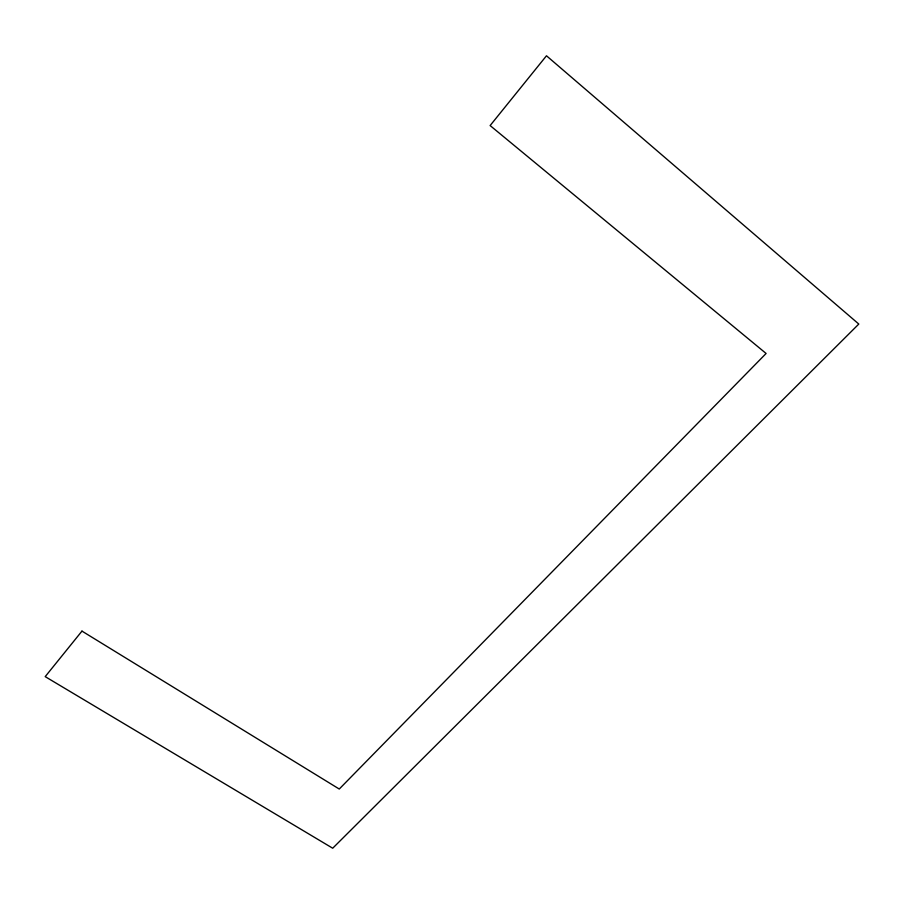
<?xml version="1.0" encoding="UTF-8"?>
<svg xmlns="http://www.w3.org/2000/svg" width="904" height="904" viewBox="0 0 904 904"><rect width="100%" height="100%" fill="white"/><g stroke="black" fill="none" stroke-linecap="round" stroke-linejoin="round"><path stroke-width="1.36" d="M81.959 631.105L45.2 676.633L332.706 848.223L858.8 324.05L546.479 55.777L490.126 125.566L766.106 353.475L339.26 789.034L81.959 631.105"/></g></svg>
